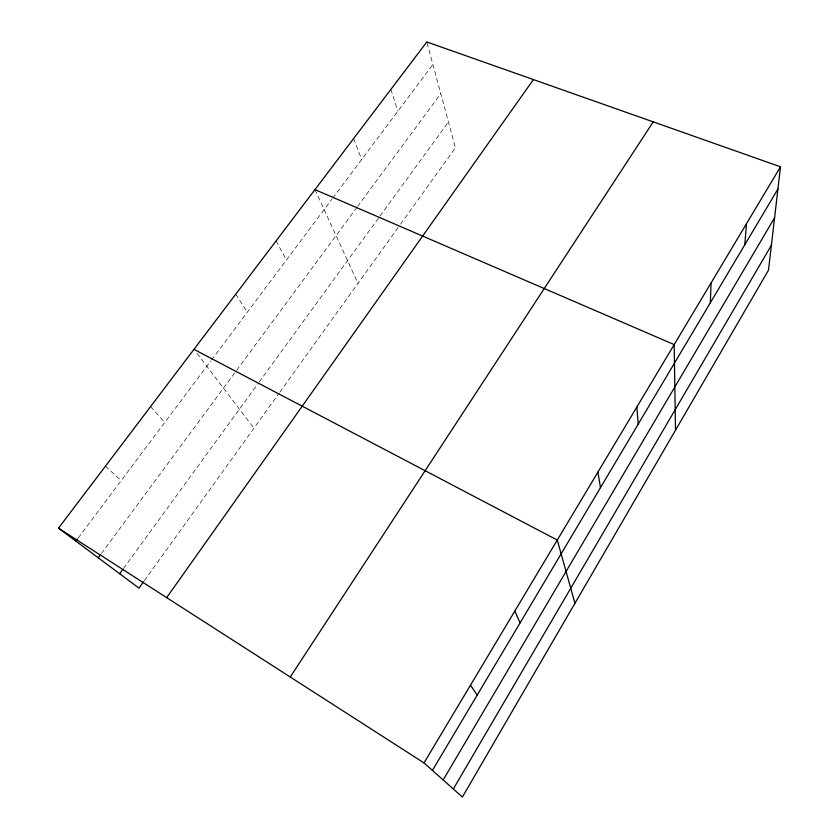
<?xml version="1.0" encoding="UTF-8"?>
<svg xmlns="http://www.w3.org/2000/svg" width="839" height="839" viewBox="0 0 839 839"><rect width="100%" height="100%" fill="white"/><g stroke="black" fill="none" stroke-linecap="round" stroke-linejoin="round"><path stroke-width="0.63" stroke-dasharray="4.2 3.15" d="M144.329 580.714L279.051 393.218M279.817 392.159L399.804 225.188M400.56 224.139L455.42 147.779L426.81 41.95M123.49 568.475L258.433 383.066M259.188 382.018L379.259 217.049M380.015 216.011L448.446 121.98M101.351 553.593L235.885 371.331M236.661 370.272L356.795 207.516M357.561 206.467L440.8 93.695M78.216 537.977L210.715 361.074M211.491 360.036L331.95 199.2M332.737 198.161L432.893 64.446M105.41 466.222L121.173 480.611M150.527 406.663L164.79 422.384M196.976 353.334L253.902 428.215M235.769 294.143L247.327 312.192M276.073 240.929L286.414 260.006M314.95 189.614L357.98 283.383M353.576 138.624L361.661 159.546M390.838 89.437L397.885 111.168"/><path stroke-width="1.26" d="M710.339 302.764L711.084 282.879M744.791 244.778L746.5 223.667M780.511 166.804L768.493 270.148L462.383 797.05L423.999 762.913L58.489 528.161L426.81 41.95L780.511 166.804L423.999 762.913M453.322 788.985L771.387 245.25M443.17 779.966L774.586 217.741M432.431 770.412L777.921 189.037M290.263 677.021L653.214 121.865M166.678 597.641L533.415 79.579M143.563 581.773L138.991 588.139L58.489 528.161M119.662 573.729L122.725 569.524M98.257 557.788L100.575 554.642M75.867 541.103L77.429 539.016M314.95 189.614L674.178 344.598L675.51 430.197M193.945 349.349L557.274 540.075L574.946 603.293M470.448 685.243L477.223 695.038M514.831 611.044L520.086 622.916M597.903 472.137L600.472 487.648M636.843 407.03L638.217 424.125"/></g></svg>
